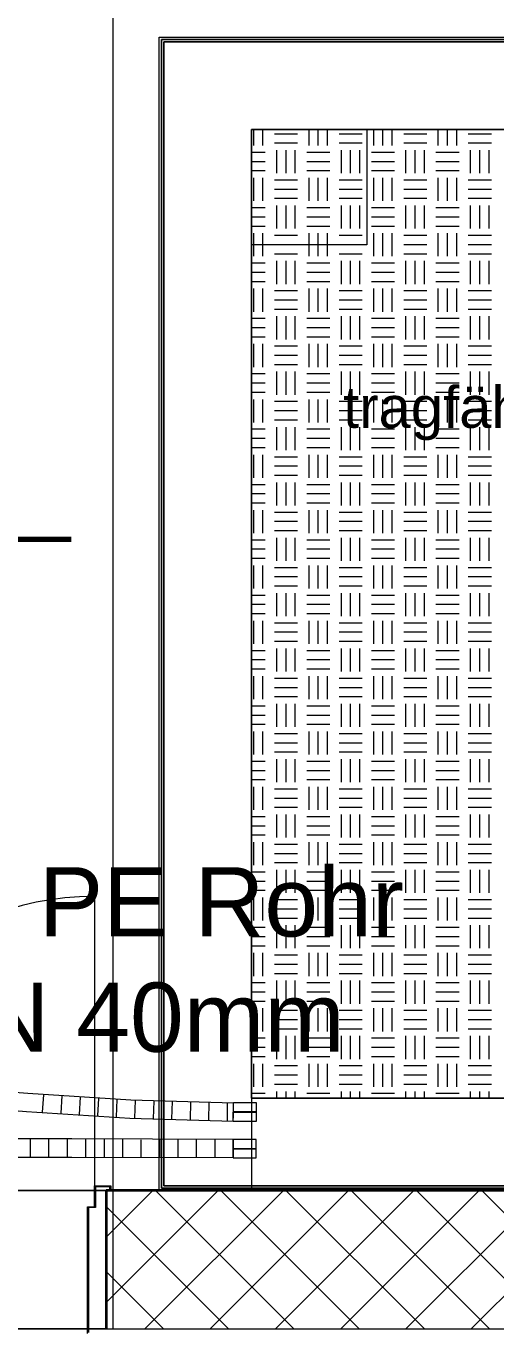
# Model space of a CAD drawing. Extents: x -932 to 937, y -179 to 471.
# Drawn here: x -470.9 to -450.5, y 258.9 to 315.4 of the extents above; entities that cross this region are included whole.
import ezdxf
from ezdxf.lldxf.tags import DXFTag

# ---------------------------------------------------------------- set-up
doc = ezdxf.new("R2010")
doc.units = 0
doc.layers.get('0').update_dxf_attribs({"lineweight": 13})
for name, color, linetype, lineweight in [('A-DETL-____-HDLN', 7, '_Verdeckte Linien_', 9), ('A-DOOR-____-OTLN', 7, 'Continuous', 9), ('A-DOOR-FRAM-MCUT', 7, 'Continuous', 9), ('A-FLOR-____-OTLN', 7, 'Continuous', 9), ('A-FLOR-____-OVHD', 7, 'Strichpunkt - Fein', 9), ('A-GENM-____-OTLN', 7, 'Continuous', 9), ('A-WALL-____-MCUT', 7, 'Continuous', 35), ('A-WALL-____-PATT', 7, 'Continuous', 35), ('C-PRKG-____-OTLN', 7, 'Continuous', 9), ('S-GRID-____-OTLN', 7, 'Continuous', 5), ('Text', 7, 'Continuous', 5)]:
    doc.layers.add(name, color=color, linetype=linetype, lineweight=lineweight)
for name, color, linetype, lineweight, true_color in [('EL01_WAN_Röhre Boden', 7, 'Continuous', 13, 0xff6666), ('EL01_WAN_Röhre Boden Typ', 1, 'Continuous', 13, 0xff0000), ('G-____-____-SYMB', 7, 'Strichpunkt - Weit', 5, 0x008080)]:
    doc.layers.add(name, color=color, linetype=linetype, lineweight=lineweight, true_color=true_color)
doc.styles.get("Standard").update_dxf_attribs({"font": 'arial.ttf'})
tags = doc.linetypes.add('_Rasterlinie_', pattern=[0.375, 0.2, -0.05, 0.075, -0.05]).pattern_tags.tags
tags[10:11] = [DXFTag(74, 4), DXFTag(75, 0), DXFTag(340, '0'), DXFTag(46, 1.0), DXFTag(50, 0.0), DXFTag(44, 0.0), DXFTag(45, 0.0)]
tags[8:9] = [DXFTag(74, 4), DXFTag(75, 0), DXFTag(340, '0'), DXFTag(46, 1.0), DXFTag(50, 0.0), DXFTag(44, 0.0), DXFTag(45, 0.0)]
tags[6:7] = [DXFTag(74, 4), DXFTag(75, 0), DXFTag(340, '0'), DXFTag(46, 1.0), DXFTag(50, 0.0), DXFTag(44, 0.0), DXFTag(45, 0.0)]
tags[4:5] = [DXFTag(74, 4), DXFTag(75, 0), DXFTag(340, '0'), DXFTag(46, 1.0), DXFTag(50, 0.0), DXFTag(44, 0.0), DXFTag(45, 0.0)]
tags = doc.linetypes.add('_Schnittlinie_', pattern=[0.3, 0.15, -0.05, 0.05, -0.05]).pattern_tags.tags
tags[10:11] = [DXFTag(74, 4), DXFTag(75, 0), DXFTag(340, '0'), DXFTag(46, 1.0), DXFTag(50, 0.0), DXFTag(44, 0.0), DXFTag(45, 0.0)]
tags[8:9] = [DXFTag(74, 4), DXFTag(75, 0), DXFTag(340, '0'), DXFTag(46, 1.0), DXFTag(50, 0.0), DXFTag(44, 0.0), DXFTag(45, 0.0)]
tags[6:7] = [DXFTag(74, 4), DXFTag(75, 0), DXFTag(340, '0'), DXFTag(46, 1.0), DXFTag(50, 0.0), DXFTag(44, 0.0), DXFTag(45, 0.0)]
tags[4:5] = [DXFTag(74, 4), DXFTag(75, 0), DXFTag(340, '0'), DXFTag(46, 1.0), DXFTag(50, 0.0), DXFTag(44, 0.0), DXFTag(45, 0.0)]
tags = doc.linetypes.add('_Verdeckte Linien_', pattern=[0.15, 0.1, -0.05]).pattern_tags.tags
tags[6:7] = [DXFTag(74, 4), DXFTag(75, 0), DXFTag(340, '0'), DXFTag(46, 1.0), DXFTag(50, 0.0), DXFTag(44, 0.0), DXFTag(45, 0.0)]
tags[4:5] = [DXFTag(74, 4), DXFTag(75, 0), DXFTag(340, '0'), DXFTag(46, 1.0), DXFTag(50, 0.0), DXFTag(44, 0.0), DXFTag(45, 0.0)]
tags = doc.linetypes.add('ACAD_ISO03W100', pattern=[30, 12, -18]).pattern_tags.tags
tags[6:7] = [DXFTag(74, 4), DXFTag(75, 0), DXFTag(340, '0'), DXFTag(46, 0.0), DXFTag(50, 0.0), DXFTag(44, 0.0), DXFTag(45, 0.0)]
tags[4:5] = [DXFTag(74, 4), DXFTag(75, 0), DXFTag(340, '0'), DXFTag(46, 0.0), DXFTag(50, 0.0), DXFTag(44, 0.0), DXFTag(45, 0.0)]
tags = doc.linetypes.add('Strichpunkt - Fein', pattern=[0.2, 0.1, -0.05, 0, -0.05]).pattern_tags.tags
tags[10:11] = [DXFTag(74, 4), DXFTag(75, 0), DXFTag(340, '0'), DXFTag(46, 1.0), DXFTag(50, 0.0), DXFTag(44, 0.0), DXFTag(45, 0.0)]
tags[8:9] = [DXFTag(74, 4), DXFTag(75, 0), DXFTag(340, '0'), DXFTag(46, 1.0), DXFTag(50, 0.0), DXFTag(44, 0.0), DXFTag(45, 0.0)]
tags[6:7] = [DXFTag(74, 4), DXFTag(75, 0), DXFTag(340, '0'), DXFTag(46, 1.0), DXFTag(50, 0.0), DXFTag(44, 0.0), DXFTag(45, 0.0)]
tags[4:5] = [DXFTag(74, 4), DXFTag(75, 0), DXFTag(340, '0'), DXFTag(46, 1.0), DXFTag(50, 0.0), DXFTag(44, 0.0), DXFTag(45, 0.0)]
tags = doc.linetypes.add('Strichpunkt - Weit', pattern=[0.5, 0.2, -0.15, 0, -0.15]).pattern_tags.tags
tags[10:11] = [DXFTag(74, 4), DXFTag(75, 0), DXFTag(340, '0'), DXFTag(46, 1.0), DXFTag(50, 0.0), DXFTag(44, 0.0), DXFTag(45, 0.0)]
tags[8:9] = [DXFTag(74, 4), DXFTag(75, 0), DXFTag(340, '0'), DXFTag(46, 1.0), DXFTag(50, 0.0), DXFTag(44, 0.0), DXFTag(45, 0.0)]
tags[6:7] = [DXFTag(74, 4), DXFTag(75, 0), DXFTag(340, '0'), DXFTag(46, 1.0), DXFTag(50, 0.0), DXFTag(44, 0.0), DXFTag(45, 0.0)]
tags[4:5] = [DXFTag(74, 4), DXFTag(75, 0), DXFTag(340, '0'), DXFTag(46, 1.0), DXFTag(50, 0.0), DXFTag(44, 0.0), DXFTag(45, 0.0)]
tags = doc.linetypes.add('STRICHPUNKT2', pattern=[12.7, 6.35, -3.175, 0, -3.175]).pattern_tags.tags
tags[10:11] = [DXFTag(74, 4), DXFTag(75, 0), DXFTag(340, '0'), DXFTag(46, 0.0), DXFTag(50, 0.0), DXFTag(44, 0.0), DXFTag(45, 0.0)]
tags[8:9] = [DXFTag(74, 4), DXFTag(75, 0), DXFTag(340, '0'), DXFTag(46, 0.0), DXFTag(50, 0.0), DXFTag(44, 0.0), DXFTag(45, 0.0)]
tags[6:7] = [DXFTag(74, 4), DXFTag(75, 0), DXFTag(340, '0'), DXFTag(46, 0.0), DXFTag(50, 0.0), DXFTag(44, 0.0), DXFTag(45, 0.0)]
tags[4:5] = [DXFTag(74, 4), DXFTag(75, 0), DXFTag(340, '0'), DXFTag(46, 0.0), DXFTag(50, 0.0), DXFTag(44, 0.0), DXFTag(45, 0.0)]
tags = doc.linetypes.add('Öffnung Element 2', pattern=[0.2, 0.1, -0.1]).pattern_tags.tags
tags[6:7] = [DXFTag(74, 4), DXFTag(75, 0), DXFTag(340, '0'), DXFTag(46, 1.0), DXFTag(50, 0.0), DXFTag(44, 0.0), DXFTag(45, 0.0)]
tags[4:5] = [DXFTag(74, 4), DXFTag(75, 0), DXFTag(340, '0'), DXFTag(46, 1.0), DXFTag(50, 0.0), DXFTag(44, 0.0), DXFTag(45, 0.0)]

# ---------------------------------------------------------------- blocks, each defined once
blk = doc.blocks.new('Referenz-A0UJ2H83XE', base_point=(-932.309, -115.757))
at = {"layer": 'A-DETL-____-HDLN', "color": 0, "linetype": '_Verdeckte Linien_', "ltscale": 0.13}
for p, q in [((-467.143, 258.938), (-467.143, 316.938)), ((-415.143, 310.938), (-461.143, 310.938)), ((-461.143, 310.938), (-461.143, 264.938))]:
    blk.add_line(p, q, dxfattribs=at)
at = {"layer": 'A-DOOR-____-OTLN', "color": 0, "linetype": 'Öffnung Element 2', "ltscale": 0.13}
blk.add_line((-467.943, 277.688), (-467.943, 265.138), dxfattribs=at)
blk.add_ellipse((-467.943, 265.138), major_axis=(0, 12.55), ratio=1, start_param=0, end_param=1.570796, dxfattribs=at)
at = {"layer": 'A-DOOR-FRAM-MCUT', "color": 0, "linetype": 'Continuous', "ltscale": 0.13}
for p, q in [((-467.943, 264.238), (-467.943, 265.138)), ((-467.943, 265.138), (-467.243, 265.138)), ((-467.903, 265.098), (-467.903, 264.198)), ((-467.283, 265.098), (-467.903, 265.098)), ((-467.283, 264.938), (-467.283, 265.098)), ((-467.243, 265.138), (-467.243, 264.938)), ((-468.243, 264.238), (-467.943, 264.238)), ((-468.243, 258.738), (-468.243, 264.238)), ((-468.203, 264.198), (-468.203, 258.778)), ((-467.903, 264.198), (-468.203, 264.198))]:
    blk.add_line(p, q, dxfattribs=at)
at = {"layer": 'A-FLOR-____-OTLN', "color": 0, "linetype": 'Continuous', "ltscale": 0.13}
for p, q in [((-465.143, 264.938), (-465.143, 314.938)), ((-465.143, 314.938), (-411.143, 314.938)), ((-415.143, 310.938), (-461.143, 310.938)), ((-461.143, 310.938), (-461.143, 268.938)), ((-456.143, 310.938), (-456.143, 305.938)), ((-456.143, 305.938), (-461.143, 305.938)), ((-461.143, 268.938), (-415.143, 268.938)), ((-498.943, 264.938), (-467.943, 264.938)), ((-467.903, 264.938), (-467.443, 264.938))]:
    blk.add_line(p, q, dxfattribs=at)
at = {"layer": 'A-FLOR-____-OVHD', "color": 0, "linetype": 'Strichpunkt - Fein', "ltscale": 0.13}
blk.add_line((-44.243, 264.938), (-808.143, 264.938), dxfattribs=at)
at = {"layer": 'A-GENM-____-OTLN', "color": 0, "linetype": 'Continuous', "ltscale": 0.13}
for p, q in [((-465.143, 264.938), (-465.143, 314.938)), ((-465.143, 314.938), (-411.143, 314.938)), ((-465.043, 265.038), (-465.043, 314.838)), ((-465.043, 314.838), (-411.243, 314.838)), ((-465.043, 314.838), (-465.043, 265.038)), ((-411.243, 314.838), (-465.043, 314.838)), ((-464.943, 265.138), (-464.943, 314.738)), ((-464.943, 314.738), (-411.343, 314.738)), ((-411.343, 314.738), (-464.943, 314.738)), ((-464.943, 314.738), (-464.943, 265.138)), ((-461.143, 268.938), (-461.143, 310.938)), ((-461.143, 310.938), (-415.143, 310.938)), ((-415.143, 310.938), (-461.143, 310.938)), ((-461.143, 310.938), (-461.143, 268.938)), ((-461.043, 310.238), (-461.043, 310.938)), ((-460.643, 310.238), (-460.643, 310.938)), ((-459.143, 310.738), (-460.143, 310.738)), ((-458.643, 310.238), (-458.643, 310.938)), ((-458.243, 310.238), (-458.243, 310.938)), ((-457.843, 310.238), (-457.843, 310.938)), ((-456.343, 310.738), (-457.343, 310.738)), ((-455.843, 310.238), (-455.843, 310.938)), ((-455.443, 310.238), (-455.443, 310.938)), ((-455.043, 310.238), (-455.043, 310.938)), ((-453.543, 310.738), (-454.543, 310.738)), ((-453.043, 310.238), (-453.043, 310.938)), ((-452.643, 310.238), (-452.643, 310.938)), ((-452.243, 310.238), (-452.243, 310.938)), ((-450.743, 310.738), (-451.743, 310.738)), ((-459.143, 310.338), (-460.143, 310.338)), ((-456.343, 310.338), (-457.343, 310.338)), ((-453.543, 310.338), (-454.543, 310.338)), ((-450.743, 310.338), (-451.743, 310.338)), ((-460.543, 309.938), (-461.143, 309.938)), ((-460.543, 309.538), (-461.143, 309.538)), ((-460.043, 309.038), (-460.043, 310.038)), ((-459.643, 309.038), (-459.643, 310.038)), ((-459.243, 309.038), (-459.243, 310.038)), ((-457.743, 309.938), (-458.743, 309.938)), ((-457.743, 309.538), (-458.743, 309.538)), ((-457.243, 309.038), (-457.243, 310.038)), ((-456.843, 309.038), (-456.843, 310.038)), ((-456.443, 309.038), (-456.443, 310.038)), ((-454.943, 309.938), (-455.943, 309.938)), ((-454.943, 309.538), (-455.943, 309.538)), ((-454.443, 309.038), (-454.443, 310.038)), ((-454.043, 309.038), (-454.043, 310.038)), ((-453.643, 309.038), (-453.643, 310.038)), ((-452.143, 309.938), (-453.143, 309.938)), ((-452.143, 309.538), (-453.143, 309.538)), ((-451.643, 309.038), (-451.643, 310.038)), ((-451.243, 309.038), (-451.243, 310.038)), ((-450.843, 309.038), (-450.843, 310.038)), ((-460.543, 309.138), (-461.143, 309.138)), ((-457.743, 309.138), (-458.743, 309.138)), ((-454.943, 309.138), (-455.943, 309.138)), ((-452.143, 309.138), (-453.143, 309.138)), ((-461.043, 307.838), (-461.043, 308.838)), ((-460.643, 307.838), (-460.643, 308.838)), ((-459.143, 308.738), (-460.143, 308.738)), ((-458.643, 307.838), (-458.643, 308.838)), ((-458.243, 307.838), (-458.243, 308.838)), ((-457.843, 307.838), (-457.843, 308.838)), ((-456.343, 308.738), (-457.343, 308.738)), ((-455.843, 307.838), (-455.843, 308.838)), ((-455.443, 307.838), (-455.443, 308.838)), ((-455.043, 307.838), (-455.043, 308.838)), ((-453.543, 308.738), (-454.543, 308.738)), ((-453.043, 307.838), (-453.043, 308.838)), ((-452.643, 307.838), (-452.643, 308.838)), ((-452.243, 307.838), (-452.243, 308.838)), ((-450.743, 308.738), (-451.743, 308.738)), ((-459.143, 308.338), (-460.143, 308.338)), ((-459.143, 307.938), (-460.143, 307.938)), ((-456.343, 308.338), (-457.343, 308.338)), ((-456.343, 307.938), (-457.343, 307.938)), ((-453.543, 308.338), (-454.543, 308.338)), ((-453.543, 307.938), (-454.543, 307.938)), ((-450.743, 308.338), (-451.743, 308.338)), ((-450.743, 307.938), (-451.743, 307.938)), ((-460.543, 307.538), (-461.143, 307.538)), ((-460.043, 306.638), (-460.043, 307.638)), ((-459.643, 306.638), (-459.643, 307.638)), ((-459.243, 306.638), (-459.243, 307.638)), ((-457.743, 307.538), (-458.743, 307.538)), ((-457.243, 306.638), (-457.243, 307.638)), ((-456.843, 306.638), (-456.843, 307.638)), ((-456.443, 306.638), (-456.443, 307.638)), ((-454.943, 307.538), (-455.943, 307.538)), ((-454.443, 306.638), (-454.443, 307.638)), ((-454.043, 306.638), (-454.043, 307.638)), ((-453.643, 306.638), (-453.643, 307.638)), ((-452.143, 307.538), (-453.143, 307.538)), ((-451.643, 306.638), (-451.643, 307.638)), ((-451.243, 306.638), (-451.243, 307.638)), ((-450.843, 306.638), (-450.843, 307.638)), ((-460.543, 307.138), (-461.143, 307.138)), ((-460.543, 306.738), (-461.143, 306.738)), ((-457.743, 307.138), (-458.743, 307.138)), ((-457.743, 306.738), (-458.743, 306.738)), ((-454.943, 307.138), (-455.943, 307.138)), ((-454.943, 306.738), (-455.943, 306.738)), ((-452.143, 307.138), (-453.143, 307.138)), ((-452.143, 306.738), (-453.143, 306.738)), ((-461.043, 305.438), (-461.043, 306.438)), ((-460.643, 305.438), (-460.643, 306.438)), ((-459.143, 306.338), (-460.143, 306.338)), ((-458.643, 305.438), (-458.643, 306.438)), ((-458.243, 305.438), (-458.243, 306.438)), ((-457.843, 305.438), (-457.843, 306.438)), ((-456.343, 306.338), (-457.343, 306.338)), ((-455.843, 305.438), (-455.843, 306.438)), ((-455.443, 305.438), (-455.443, 306.438)), ((-455.043, 305.438), (-455.043, 306.438)), ((-453.543, 306.338), (-454.543, 306.338)), ((-453.043, 305.438), (-453.043, 306.438)), ((-452.643, 305.438), (-452.643, 306.438)), ((-452.243, 305.438), (-452.243, 306.438)), ((-450.743, 306.338), (-451.743, 306.338)), ((-459.143, 305.938), (-460.143, 305.938)), ((-456.343, 305.938), (-457.343, 305.938)), ((-453.543, 305.938), (-454.543, 305.938)), ((-450.743, 305.938), (-451.743, 305.938)), ((-460.543, 305.138), (-461.143, 305.138)), ((-459.143, 305.538), (-460.143, 305.538)), ((-460.043, 304.238), (-460.043, 305.238)), ((-459.643, 304.238), (-459.643, 305.238)), ((-459.243, 304.238), (-459.243, 305.238)), ((-457.743, 305.138), (-458.743, 305.138)), ((-456.343, 305.538), (-457.343, 305.538)), ((-457.243, 304.238), (-457.243, 305.238)), ((-456.843, 304.238), (-456.843, 305.238)), ((-456.443, 304.238), (-456.443, 305.238)), ((-454.943, 305.138), (-455.943, 305.138)), ((-453.543, 305.538), (-454.543, 305.538)), ((-454.443, 304.238), (-454.443, 305.238)), ((-454.043, 304.238), (-454.043, 305.238)), ((-453.643, 304.238), (-453.643, 305.238)), ((-452.143, 305.138), (-453.143, 305.138)), ((-450.743, 305.538), (-451.743, 305.538)), ((-451.643, 304.238), (-451.643, 305.238)), ((-451.243, 304.238), (-451.243, 305.238)), ((-450.843, 304.238), (-450.843, 305.238)), ((-460.543, 304.738), (-461.143, 304.738)), ((-457.743, 304.738), (-458.743, 304.738)), ((-454.943, 304.738), (-455.943, 304.738)), ((-452.143, 304.738), (-453.143, 304.738)), ((-460.543, 304.338), (-461.143, 304.338)), ((-461.043, 303.038), (-461.043, 304.038)), ((-460.643, 303.038), (-460.643, 304.038)), ((-459.143, 303.938), (-460.143, 303.938)), ((-457.743, 304.338), (-458.743, 304.338)), ((-458.643, 303.038), (-458.643, 304.038)), ((-458.243, 303.038), (-458.243, 304.038)), ((-457.843, 303.038), (-457.843, 304.038)), ((-456.343, 303.938), (-457.343, 303.938)), ((-454.943, 304.338), (-455.943, 304.338)), ((-455.843, 303.038), (-455.843, 304.038)), ((-455.443, 303.038), (-455.443, 304.038)), ((-455.043, 303.038), (-455.043, 304.038)), ((-453.543, 303.938), (-454.543, 303.938)), ((-452.143, 304.338), (-453.143, 304.338)), ((-453.043, 303.038), (-453.043, 304.038)), ((-452.643, 303.038), (-452.643, 304.038)), ((-452.243, 303.038), (-452.243, 304.038)), ((-450.743, 303.938), (-451.743, 303.938)), ((-459.143, 303.538), (-460.143, 303.538)), ((-456.343, 303.538), (-457.343, 303.538)), ((-453.543, 303.538), (-454.543, 303.538)), ((-450.743, 303.538), (-451.743, 303.538)), ((-459.143, 303.138), (-460.143, 303.138)), ((-460.043, 301.838), (-460.043, 302.838)), ((-459.643, 301.838), (-459.643, 302.838)), ((-459.243, 301.838), (-459.243, 302.838)), ((-456.343, 303.138), (-457.343, 303.138)), ((-457.243, 301.838), (-457.243, 302.838)), ((-456.843, 301.838), (-456.843, 302.838)), ((-456.443, 301.838), (-456.443, 302.838)), ((-453.543, 303.138), (-454.543, 303.138)), ((-454.443, 301.838), (-454.443, 302.838)), ((-454.043, 301.838), (-454.043, 302.838)), ((-453.643, 301.838), (-453.643, 302.838)), ((-450.743, 303.138), (-451.743, 303.138)), ((-451.643, 301.838), (-451.643, 302.838)), ((-451.243, 301.838), (-451.243, 302.838)), ((-450.843, 301.838), (-450.843, 302.838)), ((-460.543, 302.738), (-461.143, 302.738)), ((-460.543, 302.338), (-461.143, 302.338)), ((-457.743, 302.738), (-458.743, 302.738)), ((-457.743, 302.338), (-458.743, 302.338)), ((-454.943, 302.738), (-455.943, 302.738)), ((-454.943, 302.338), (-455.943, 302.338)), ((-452.143, 302.738), (-453.143, 302.738)), ((-452.143, 302.338), (-453.143, 302.338)), ((-460.543, 301.938), (-461.143, 301.938)), ((-461.043, 300.638), (-461.043, 301.638)), ((-460.643, 300.638), (-460.643, 301.638)), ((-457.743, 301.938), (-458.743, 301.938)), ((-458.643, 300.638), (-458.643, 301.638)), ((-458.243, 300.638), (-458.243, 301.638)), ((-457.843, 300.638), (-457.843, 301.638)), ((-454.943, 301.938), (-455.943, 301.938)), ((-455.843, 300.638), (-455.843, 301.638)), ((-455.443, 300.638), (-455.443, 301.638)), ((-455.043, 300.638), (-455.043, 301.638)), ((-452.143, 301.938), (-453.143, 301.938)), ((-453.043, 300.638), (-453.043, 301.638)), ((-452.643, 300.638), (-452.643, 301.638)), ((-452.243, 300.638), (-452.243, 301.638)), ((-459.143, 301.538), (-460.143, 301.538)), ((-459.143, 301.138), (-460.143, 301.138)), ((-456.343, 301.538), (-457.343, 301.538)), ((-456.343, 301.138), (-457.343, 301.138)), ((-453.543, 301.538), (-454.543, 301.538)), ((-453.543, 301.138), (-454.543, 301.138)), ((-450.743, 301.538), (-451.743, 301.538)), ((-450.743, 301.138), (-451.743, 301.138)), ((-459.143, 300.738), (-460.143, 300.738)), ((-456.343, 300.738), (-457.343, 300.738)), ((-453.543, 300.738), (-454.543, 300.738)), ((-450.743, 300.738), (-451.743, 300.738)), ((-460.543, 300.338), (-461.143, 300.338)), ((-460.543, 299.938), (-461.143, 299.938)), ((-460.043, 299.438), (-460.043, 300.438)), ((-459.643, 299.438), (-459.643, 300.438)), ((-459.243, 299.438), (-459.243, 300.438)), ((-457.743, 300.338), (-458.743, 300.338)), ((-457.743, 299.938), (-458.743, 299.938)), ((-457.243, 299.438), (-457.243, 300.438)), ((-456.843, 299.438), (-456.843, 300.438)), ((-456.443, 299.438), (-456.443, 300.438)), ((-454.943, 300.338), (-455.943, 300.338)), ((-454.943, 299.938), (-455.943, 299.938)), ((-454.443, 299.438), (-454.443, 300.438)), ((-454.043, 299.438), (-454.043, 300.438)), ((-453.643, 299.438), (-453.643, 300.438)), ((-452.143, 300.338), (-453.143, 300.338)), ((-452.143, 299.938), (-453.143, 299.938)), ((-451.643, 299.438), (-451.643, 300.438)), ((-451.243, 299.438), (-451.243, 300.438)), ((-450.843, 299.438), (-450.843, 300.438)), ((-460.543, 299.538), (-461.143, 299.538)), ((-457.743, 299.538), (-458.743, 299.538)), ((-454.943, 299.538), (-455.943, 299.538)), ((-452.143, 299.538), (-453.143, 299.538)), ((-461.043, 298.238), (-461.043, 299.238)), ((-460.643, 298.238), (-460.643, 299.238)), ((-459.143, 299.138), (-460.143, 299.138)), ((-458.643, 298.238), (-458.643, 299.238)), ((-458.243, 298.238), (-458.243, 299.238)), ((-457.843, 298.238), (-457.843, 299.238)), ((-456.343, 299.138), (-457.343, 299.138)), ((-455.843, 298.238), (-455.843, 299.238)), ((-455.443, 298.238), (-455.443, 299.238)), ((-455.043, 298.238), (-455.043, 299.238)), ((-453.543, 299.138), (-454.543, 299.138)), ((-453.043, 298.238), (-453.043, 299.238)), ((-452.643, 298.238), (-452.643, 299.238)), ((-452.243, 298.238), (-452.243, 299.238)), ((-450.743, 299.138), (-451.743, 299.138)), ((-459.143, 298.738), (-460.143, 298.738)), ((-459.143, 298.338), (-460.143, 298.338)), ((-456.343, 298.738), (-457.343, 298.738)), ((-456.343, 298.338), (-457.343, 298.338)), ((-453.543, 298.738), (-454.543, 298.738)), ((-453.543, 298.338), (-454.543, 298.338)), ((-450.743, 298.738), (-451.743, 298.738)), ((-450.743, 298.338), (-451.743, 298.338)), ((-460.543, 297.938), (-461.143, 297.938)), ((-460.043, 297.038), (-460.043, 298.038)), ((-459.643, 297.038), (-459.643, 298.038)), ((-459.243, 297.038), (-459.243, 298.038)), ((-457.743, 297.938), (-458.743, 297.938)), ((-457.243, 297.038), (-457.243, 298.038)), ((-456.843, 297.038), (-456.843, 298.038)), ((-456.443, 297.038), (-456.443, 298.038)), ((-454.943, 297.938), (-455.943, 297.938)), ((-454.443, 297.038), (-454.443, 298.038)), ((-454.043, 297.038), (-454.043, 298.038)), ((-453.643, 297.038), (-453.643, 298.038)), ((-452.143, 297.938), (-453.143, 297.938)), ((-451.643, 297.038), (-451.643, 298.038)), ((-451.243, 297.038), (-451.243, 298.038)), ((-450.843, 297.038), (-450.843, 298.038)), ((-460.543, 297.538), (-461.143, 297.538)), ((-460.543, 297.138), (-461.143, 297.138)), ((-457.743, 297.538), (-458.743, 297.538)), ((-457.743, 297.138), (-458.743, 297.138)), ((-454.943, 297.538), (-455.943, 297.538)), ((-454.943, 297.138), (-455.943, 297.138)), ((-452.143, 297.538), (-453.143, 297.538)), ((-452.143, 297.138), (-453.143, 297.138)), ((-461.043, 295.838), (-461.043, 296.838)), ((-460.643, 295.838), (-460.643, 296.838)), ((-459.143, 296.738), (-460.143, 296.738)), ((-458.643, 295.838), (-458.643, 296.838)), ((-458.243, 295.838), (-458.243, 296.838)), ((-457.843, 295.838), (-457.843, 296.838)), ((-456.343, 296.738), (-457.343, 296.738)), ((-455.843, 295.838), (-455.843, 296.838)), ((-455.443, 295.838), (-455.443, 296.838)), ((-455.043, 295.838), (-455.043, 296.838)), ((-453.543, 296.738), (-454.543, 296.738)), ((-453.043, 295.838), (-453.043, 296.838)), ((-452.643, 295.838), (-452.643, 296.838)), ((-452.243, 295.838), (-452.243, 296.838)), ((-450.743, 296.738), (-451.743, 296.738)), ((-459.143, 296.338), (-460.143, 296.338)), ((-456.343, 296.338), (-457.343, 296.338)), ((-453.543, 296.338), (-454.543, 296.338)), ((-450.743, 296.338), (-451.743, 296.338)), ((-460.543, 295.538), (-461.143, 295.538)), ((-459.143, 295.938), (-460.143, 295.938)), ((-460.043, 294.638), (-460.043, 295.638)), ((-459.643, 294.638), (-459.643, 295.638)), ((-459.243, 294.638), (-459.243, 295.638)), ((-457.743, 295.538), (-458.743, 295.538)), ((-456.343, 295.938), (-457.343, 295.938)), ((-457.243, 294.638), (-457.243, 295.638)), ((-456.843, 294.638), (-456.843, 295.638)), ((-456.443, 294.638), (-456.443, 295.638)), ((-454.943, 295.538), (-455.943, 295.538)), ((-453.543, 295.938), (-454.543, 295.938)), ((-454.443, 294.638), (-454.443, 295.638)), ((-454.043, 294.638), (-454.043, 295.638)), ((-453.643, 294.638), (-453.643, 295.638)), ((-452.143, 295.538), (-453.143, 295.538)), ((-450.743, 295.938), (-451.743, 295.938)), ((-451.643, 294.638), (-451.643, 295.638)), ((-451.243, 294.638), (-451.243, 295.638)), ((-450.843, 294.638), (-450.843, 295.638)), ((-460.543, 295.138), (-461.143, 295.138)), ((-457.743, 295.138), (-458.743, 295.138)), ((-454.943, 295.138), (-455.943, 295.138)), ((-452.143, 295.138), (-453.143, 295.138)), ((-460.543, 294.738), (-461.143, 294.738)), ((-461.043, 293.438), (-461.043, 294.438)), ((-460.643, 293.438), (-460.643, 294.438)), ((-459.143, 294.338), (-460.143, 294.338)), ((-457.743, 294.738), (-458.743, 294.738)), ((-458.643, 293.438), (-458.643, 294.438)), ((-458.243, 293.438), (-458.243, 294.438)), ((-457.843, 293.438), (-457.843, 294.438)), ((-456.343, 294.338), (-457.343, 294.338)), ((-454.943, 294.738), (-455.943, 294.738)), ((-455.843, 293.438), (-455.843, 294.438)), ((-455.443, 293.438), (-455.443, 294.438)), ((-455.043, 293.438), (-455.043, 294.438)), ((-453.543, 294.338), (-454.543, 294.338)), ((-452.143, 294.738), (-453.143, 294.738)), ((-453.043, 293.438), (-453.043, 294.438)), ((-452.643, 293.438), (-452.643, 294.438)), ((-452.243, 293.438), (-452.243, 294.438)), ((-450.743, 294.338), (-451.743, 294.338)), ((-459.143, 293.938), (-460.143, 293.938)), ((-456.343, 293.938), (-457.343, 293.938)), ((-453.543, 293.938), (-454.543, 293.938)), ((-450.743, 293.938), (-451.743, 293.938)), ((-459.143, 293.538), (-460.143, 293.538)), ((-460.043, 292.238), (-460.043, 293.238)), ((-459.643, 292.238), (-459.643, 293.238)), ((-459.243, 292.238), (-459.243, 293.238)), ((-456.343, 293.538), (-457.343, 293.538)), ((-457.243, 292.238), (-457.243, 293.238)), ((-456.843, 292.238), (-456.843, 293.238)), ((-456.443, 292.238), (-456.443, 293.238)), ((-453.543, 293.538), (-454.543, 293.538)), ((-454.443, 292.238), (-454.443, 293.238)), ((-454.043, 292.238), (-454.043, 293.238)), ((-453.643, 292.238), (-453.643, 293.238)), ((-450.743, 293.538), (-451.743, 293.538)), ((-451.643, 292.238), (-451.643, 293.238)), ((-451.243, 292.238), (-451.243, 293.238)), ((-450.843, 292.238), (-450.843, 293.238)), ((-460.543, 293.138), (-461.143, 293.138)), ((-460.543, 292.738), (-461.143, 292.738)), ((-457.743, 293.138), (-458.743, 293.138)), ((-457.743, 292.738), (-458.743, 292.738)), ((-454.943, 293.138), (-455.943, 293.138)), ((-454.943, 292.738), (-455.943, 292.738)), ((-452.143, 293.138), (-453.143, 293.138)), ((-452.143, 292.738), (-453.143, 292.738)), ((-460.543, 292.338), (-461.143, 292.338)), ((-461.043, 291.038), (-461.043, 292.038)), ((-460.643, 291.038), (-460.643, 292.038)), ((-457.743, 292.338), (-458.743, 292.338)), ((-458.643, 291.038), (-458.643, 292.038)), ((-458.243, 291.038), (-458.243, 292.038)), ((-457.843, 291.038), (-457.843, 292.038)), ((-454.943, 292.338), (-455.943, 292.338)), ((-455.843, 291.038), (-455.843, 292.038)), ((-455.443, 291.038), (-455.443, 292.038)), ((-455.043, 291.038), (-455.043, 292.038)), ((-452.143, 292.338), (-453.143, 292.338)), ((-453.043, 291.038), (-453.043, 292.038)), ((-452.643, 291.038), (-452.643, 292.038)), ((-452.243, 291.038), (-452.243, 292.038)), ((-459.143, 291.938), (-460.143, 291.938)), ((-459.143, 291.538), (-460.143, 291.538)), ((-456.343, 291.938), (-457.343, 291.938)), ((-456.343, 291.538), (-457.343, 291.538)), ((-453.543, 291.938), (-454.543, 291.938)), ((-453.543, 291.538), (-454.543, 291.538)), ((-450.743, 291.938), (-451.743, 291.938)), ((-450.743, 291.538), (-451.743, 291.538)), ((-459.143, 291.138), (-460.143, 291.138)), ((-456.343, 291.138), (-457.343, 291.138)), ((-453.543, 291.138), (-454.543, 291.138)), ((-450.743, 291.138), (-451.743, 291.138)), ((-460.543, 290.738), (-461.143, 290.738)), ((-460.543, 290.338), (-461.143, 290.338)), ((-460.043, 289.838), (-460.043, 290.838)), ((-459.643, 289.838), (-459.643, 290.838)), ((-459.243, 289.838), (-459.243, 290.838)), ((-457.743, 290.738), (-458.743, 290.738)), ((-457.743, 290.338), (-458.743, 290.338)), ((-457.243, 289.838), (-457.243, 290.838)), ((-456.843, 289.838), (-456.843, 290.838)), ((-456.443, 289.838), (-456.443, 290.838)), ((-454.943, 290.738), (-455.943, 290.738)), ((-454.943, 290.338), (-455.943, 290.338)), ((-454.443, 289.838), (-454.443, 290.838)), ((-454.043, 289.838), (-454.043, 290.838)), ((-453.643, 289.838), (-453.643, 290.838)), ((-452.143, 290.738), (-453.143, 290.738)), ((-452.143, 290.338), (-453.143, 290.338)), ((-451.643, 289.838), (-451.643, 290.838)), ((-451.243, 289.838), (-451.243, 290.838)), ((-450.843, 289.838), (-450.843, 290.838)), ((-460.543, 289.938), (-461.143, 289.938)), ((-457.743, 289.938), (-458.743, 289.938)), ((-454.943, 289.938), (-455.943, 289.938)), ((-452.143, 289.938), (-453.143, 289.938)), ((-461.043, 288.638), (-461.043, 289.638)), ((-460.643, 288.638), (-460.643, 289.638)), ((-459.143, 289.538), (-460.143, 289.538)), ((-458.643, 288.638), (-458.643, 289.638)), ((-458.243, 288.638), (-458.243, 289.638)), ((-457.843, 288.638), (-457.843, 289.638)), ((-456.343, 289.538), (-457.343, 289.538)), ((-455.843, 288.638), (-455.843, 289.638)), ((-455.443, 288.638), (-455.443, 289.638)), ((-455.043, 288.638), (-455.043, 289.638)), ((-453.543, 289.538), (-454.543, 289.538)), ((-453.043, 288.638), (-453.043, 289.638)), ((-452.643, 288.638), (-452.643, 289.638)), ((-452.243, 288.638), (-452.243, 289.638)), ((-450.743, 289.538), (-451.743, 289.538)), ((-459.143, 289.138), (-460.143, 289.138)), ((-459.143, 288.738), (-460.143, 288.738)), ((-456.343, 289.138), (-457.343, 289.138)), ((-456.343, 288.738), (-457.343, 288.738)), ((-453.543, 289.138), (-454.543, 289.138)), ((-453.543, 288.738), (-454.543, 288.738)), ((-450.743, 289.138), (-451.743, 289.138)), ((-450.743, 288.738), (-451.743, 288.738)), ((-460.543, 288.338), (-461.143, 288.338)), ((-460.043, 287.438), (-460.043, 288.438)), ((-459.643, 287.438), (-459.643, 288.438)), ((-459.243, 287.438), (-459.243, 288.438)), ((-457.743, 288.338), (-458.743, 288.338)), ((-457.243, 287.438), (-457.243, 288.438)), ((-456.843, 287.438), (-456.843, 288.438)), ((-456.443, 287.438), (-456.443, 288.438)), ((-454.943, 288.338), (-455.943, 288.338)), ((-454.443, 287.438), (-454.443, 288.438)), ((-454.043, 287.438), (-454.043, 288.438)), ((-453.643, 287.438), (-453.643, 288.438)), ((-452.143, 288.338), (-453.143, 288.338)), ((-451.643, 287.438), (-451.643, 288.438)), ((-451.243, 287.438), (-451.243, 288.438)), ((-450.843, 287.438), (-450.843, 288.438)), ((-460.543, 287.938), (-461.143, 287.938)), ((-460.543, 287.538), (-461.143, 287.538)), ((-457.743, 287.938), (-458.743, 287.938)), ((-457.743, 287.538), (-458.743, 287.538)), ((-454.943, 287.938), (-455.943, 287.938)), ((-454.943, 287.538), (-455.943, 287.538)), ((-452.143, 287.938), (-453.143, 287.938)), ((-452.143, 287.538), (-453.143, 287.538)), ((-461.043, 286.238), (-461.043, 287.238)), ((-460.643, 286.238), (-460.643, 287.238)), ((-459.143, 287.138), (-460.143, 287.138)), ((-458.643, 286.238), (-458.643, 287.238)), ((-458.243, 286.238), (-458.243, 287.238)), ((-457.843, 286.238), (-457.843, 287.238)), ((-456.343, 287.138), (-457.343, 287.138)), ((-455.843, 286.238), (-455.843, 287.238)), ((-455.443, 286.238), (-455.443, 287.238)), ((-455.043, 286.238), (-455.043, 287.238)), ((-453.543, 287.138), (-454.543, 287.138)), ((-453.043, 286.238), (-453.043, 287.238)), ((-452.643, 286.238), (-452.643, 287.238)), ((-452.243, 286.238), (-452.243, 287.238)), ((-450.743, 287.138), (-451.743, 287.138)), ((-459.143, 286.738), (-460.143, 286.738)), ((-456.343, 286.738), (-457.343, 286.738)), ((-453.543, 286.738), (-454.543, 286.738)), ((-450.743, 286.738), (-451.743, 286.738)), ((-460.543, 285.938), (-461.143, 285.938)), ((-459.143, 286.338), (-460.143, 286.338)), ((-460.043, 285.038), (-460.043, 286.038)), ((-459.643, 285.038), (-459.643, 286.038)), ((-459.243, 285.038), (-459.243, 286.038)), ((-457.743, 285.938), (-458.743, 285.938)), ((-456.343, 286.338), (-457.343, 286.338)), ((-457.243, 285.038), (-457.243, 286.038)), ((-456.843, 285.038), (-456.843, 286.038)), ((-456.443, 285.038), (-456.443, 286.038)), ((-454.943, 285.938), (-455.943, 285.938)), ((-453.543, 286.338), (-454.543, 286.338)), ((-454.443, 285.038), (-454.443, 286.038)), ((-454.043, 285.038), (-454.043, 286.038)), ((-453.643, 285.038), (-453.643, 286.038)), ((-452.143, 285.938), (-453.143, 285.938)), ((-450.743, 286.338), (-451.743, 286.338)), ((-451.643, 285.038), (-451.643, 286.038)), ((-451.243, 285.038), (-451.243, 286.038)), ((-450.843, 285.038), (-450.843, 286.038)), ((-460.543, 285.538), (-461.143, 285.538)), ((-457.743, 285.538), (-458.743, 285.538)), ((-454.943, 285.538), (-455.943, 285.538)), ((-452.143, 285.538), (-453.143, 285.538)), ((-460.543, 285.138), (-461.143, 285.138)), ((-461.043, 283.838), (-461.043, 284.838)), ((-460.643, 283.838), (-460.643, 284.838)), ((-459.143, 284.738), (-460.143, 284.738)), ((-457.743, 285.138), (-458.743, 285.138)), ((-458.643, 283.838), (-458.643, 284.838)), ((-458.243, 283.838), (-458.243, 284.838)), ((-457.843, 283.838), (-457.843, 284.838)), ((-456.343, 284.738), (-457.343, 284.738)), ((-454.943, 285.138), (-455.943, 285.138)), ((-455.843, 283.838), (-455.843, 284.838)), ((-455.443, 283.838), (-455.443, 284.838)), ((-455.043, 283.838), (-455.043, 284.838)), ((-453.543, 284.738), (-454.543, 284.738)), ((-452.143, 285.138), (-453.143, 285.138)), ((-453.043, 283.838), (-453.043, 284.838)), ((-452.643, 283.838), (-452.643, 284.838)), ((-452.243, 283.838), (-452.243, 284.838)), ((-450.743, 284.738), (-451.743, 284.738)), ((-459.143, 284.338), (-460.143, 284.338)), ((-456.343, 284.338), (-457.343, 284.338)), ((-453.543, 284.338), (-454.543, 284.338)), ((-450.743, 284.338), (-451.743, 284.338)), ((-459.143, 283.938), (-460.143, 283.938)), ((-460.043, 282.638), (-460.043, 283.638)), ((-459.643, 282.638), (-459.643, 283.638)), ((-459.243, 282.638), (-459.243, 283.638)), ((-456.343, 283.938), (-457.343, 283.938)), ((-457.243, 282.638), (-457.243, 283.638)), ((-456.843, 282.638), (-456.843, 283.638)), ((-456.443, 282.638), (-456.443, 283.638)), ((-453.543, 283.938), (-454.543, 283.938)), ((-454.443, 282.638), (-454.443, 283.638)), ((-454.043, 282.638), (-454.043, 283.638)), ((-453.643, 282.638), (-453.643, 283.638)), ((-450.743, 283.938), (-451.743, 283.938)), ((-451.643, 282.638), (-451.643, 283.638)), ((-451.243, 282.638), (-451.243, 283.638)), ((-450.843, 282.638), (-450.843, 283.638)), ((-460.543, 283.538), (-461.143, 283.538)), ((-460.543, 283.138), (-461.143, 283.138)), ((-457.743, 283.538), (-458.743, 283.538)), ((-457.743, 283.138), (-458.743, 283.138)), ((-454.943, 283.538), (-455.943, 283.538)), ((-454.943, 283.138), (-455.943, 283.138)), ((-452.143, 283.538), (-453.143, 283.538)), ((-452.143, 283.138), (-453.143, 283.138)), ((-460.543, 282.738), (-461.143, 282.738)), ((-461.043, 281.438), (-461.043, 282.438)), ((-460.643, 281.438), (-460.643, 282.438)), ((-457.743, 282.738), (-458.743, 282.738)), ((-458.643, 281.438), (-458.643, 282.438)), ((-458.243, 281.438), (-458.243, 282.438)), ((-457.843, 281.438), (-457.843, 282.438)), ((-454.943, 282.738), (-455.943, 282.738)), ((-455.843, 281.438), (-455.843, 282.438)), ((-455.443, 281.438), (-455.443, 282.438)), ((-455.043, 281.438), (-455.043, 282.438)), ((-452.143, 282.738), (-453.143, 282.738)), ((-453.043, 281.438), (-453.043, 282.438)), ((-452.643, 281.438), (-452.643, 282.438)), ((-452.243, 281.438), (-452.243, 282.438)), ((-459.143, 282.338), (-460.143, 282.338)), ((-459.143, 281.938), (-460.143, 281.938)), ((-456.343, 282.338), (-457.343, 282.338)), ((-456.343, 281.938), (-457.343, 281.938)), ((-453.543, 282.338), (-454.543, 282.338)), ((-453.543, 281.938), (-454.543, 281.938)), ((-450.743, 282.338), (-451.743, 282.338)), ((-450.743, 281.938), (-451.743, 281.938)), ((-459.143, 281.538), (-460.143, 281.538)), ((-456.343, 281.538), (-457.343, 281.538)), ((-453.543, 281.538), (-454.543, 281.538)), ((-450.743, 281.538), (-451.743, 281.538)), ((-460.543, 281.138), (-461.143, 281.138)), ((-460.543, 280.738), (-461.143, 280.738)), ((-460.043, 280.238), (-460.043, 281.238)), ((-459.643, 280.238), (-459.643, 281.238)), ((-459.243, 280.238), (-459.243, 281.238)), ((-457.743, 281.138), (-458.743, 281.138)), ((-457.743, 280.738), (-458.743, 280.738)), ((-457.243, 280.238), (-457.243, 281.238)), ((-456.843, 280.238), (-456.843, 281.238)), ((-456.443, 280.238), (-456.443, 281.238)), ((-454.943, 281.138), (-455.943, 281.138)), ((-454.943, 280.738), (-455.943, 280.738)), ((-454.443, 280.238), (-454.443, 281.238)), ((-454.043, 280.238), (-454.043, 281.238)), ((-453.643, 280.238), (-453.643, 281.238)), ((-452.143, 281.138), (-453.143, 281.138)), ((-452.143, 280.738), (-453.143, 280.738)), ((-451.643, 280.238), (-451.643, 281.238)), ((-451.243, 280.238), (-451.243, 281.238)), ((-450.843, 280.238), (-450.843, 281.238)), ((-460.543, 280.338), (-461.143, 280.338)), ((-457.743, 280.338), (-458.743, 280.338)), ((-454.943, 280.338), (-455.943, 280.338)), ((-452.143, 280.338), (-453.143, 280.338)), ((-461.043, 279.038), (-461.043, 280.038)), ((-460.643, 279.038), (-460.643, 280.038)), ((-459.143, 279.938), (-460.143, 279.938)), ((-458.643, 279.038), (-458.643, 280.038)), ((-458.243, 279.038), (-458.243, 280.038)), ((-457.843, 279.038), (-457.843, 280.038)), ((-456.343, 279.938), (-457.343, 279.938)), ((-455.843, 279.038), (-455.843, 280.038)), ((-455.443, 279.038), (-455.443, 280.038)), ((-455.043, 279.038), (-455.043, 280.038)), ((-453.543, 279.938), (-454.543, 279.938)), ((-453.043, 279.038), (-453.043, 280.038)), ((-452.643, 279.038), (-452.643, 280.038)), ((-452.243, 279.038), (-452.243, 280.038)), ((-450.743, 279.938), (-451.743, 279.938)), ((-459.143, 279.538), (-460.143, 279.538)), ((-459.143, 279.138), (-460.143, 279.138)), ((-456.343, 279.538), (-457.343, 279.538)), ((-456.343, 279.138), (-457.343, 279.138)), ((-453.543, 279.538), (-454.543, 279.538)), ((-453.543, 279.138), (-454.543, 279.138)), ((-450.743, 279.538), (-451.743, 279.538)), ((-450.743, 279.138), (-451.743, 279.138)), ((-460.543, 278.738), (-461.143, 278.738)), ((-460.043, 277.838), (-460.043, 278.838)), ((-459.643, 277.838), (-459.643, 278.838)), ((-459.243, 277.838), (-459.243, 278.838)), ((-457.743, 278.738), (-458.743, 278.738)), ((-457.243, 277.838), (-457.243, 278.838)), ((-456.843, 277.838), (-456.843, 278.838)), ((-456.443, 277.838), (-456.443, 278.838)), ((-454.943, 278.738), (-455.943, 278.738)), ((-454.443, 277.838), (-454.443, 278.838)), ((-454.043, 277.838), (-454.043, 278.838)), ((-453.643, 277.838), (-453.643, 278.838)), ((-452.143, 278.738), (-453.143, 278.738)), ((-451.643, 277.838), (-451.643, 278.838)), ((-451.243, 277.838), (-451.243, 278.838)), ((-450.843, 277.838), (-450.843, 278.838)), ((-460.543, 278.338), (-461.143, 278.338)), ((-460.543, 277.938), (-461.143, 277.938)), ((-457.743, 278.338), (-458.743, 278.338)), ((-457.743, 277.938), (-458.743, 277.938)), ((-454.943, 278.338), (-455.943, 278.338)), ((-454.943, 277.938), (-455.943, 277.938)), ((-452.143, 278.338), (-453.143, 278.338)), ((-452.143, 277.938), (-453.143, 277.938)), ((-461.043, 276.638), (-461.043, 277.638)), ((-460.643, 276.638), (-460.643, 277.638)), ((-459.143, 277.538), (-460.143, 277.538)), ((-458.643, 276.638), (-458.643, 277.638)), ((-458.243, 276.638), (-458.243, 277.638)), ((-457.843, 276.638), (-457.843, 277.638)), ((-456.343, 277.538), (-457.343, 277.538)), ((-455.843, 276.638), (-455.843, 277.638)), ((-455.443, 276.638), (-455.443, 277.638)), ((-455.043, 276.638), (-455.043, 277.638)), ((-453.543, 277.538), (-454.543, 277.538)), ((-453.043, 276.638), (-453.043, 277.638)), ((-452.643, 276.638), (-452.643, 277.638)), ((-452.243, 276.638), (-452.243, 277.638)), ((-450.743, 277.538), (-451.743, 277.538)), ((-459.143, 277.138), (-460.143, 277.138)), ((-456.343, 277.138), (-457.343, 277.138)), ((-453.543, 277.138), (-454.543, 277.138)), ((-450.743, 277.138), (-451.743, 277.138)), ((-460.543, 276.338), (-461.143, 276.338)), ((-459.143, 276.738), (-460.143, 276.738)), ((-460.043, 275.438), (-460.043, 276.438)), ((-459.643, 275.438), (-459.643, 276.438)), ((-459.243, 275.438), (-459.243, 276.438)), ((-457.743, 276.338), (-458.743, 276.338)), ((-456.343, 276.738), (-457.343, 276.738)), ((-457.243, 275.438), (-457.243, 276.438)), ((-456.843, 275.438), (-456.843, 276.438)), ((-456.443, 275.438), (-456.443, 276.438)), ((-454.943, 276.338), (-455.943, 276.338)), ((-453.543, 276.738), (-454.543, 276.738)), ((-454.443, 275.438), (-454.443, 276.438)), ((-454.043, 275.438), (-454.043, 276.438)), ((-453.643, 275.438), (-453.643, 276.438)), ((-452.143, 276.338), (-453.143, 276.338)), ((-450.743, 276.738), (-451.743, 276.738)), ((-451.643, 275.438), (-451.643, 276.438)), ((-451.243, 275.438), (-451.243, 276.438)), ((-450.843, 275.438), (-450.843, 276.438)), ((-460.543, 275.938), (-461.143, 275.938)), ((-457.743, 275.938), (-458.743, 275.938)), ((-454.943, 275.938), (-455.943, 275.938)), ((-452.143, 275.938), (-453.143, 275.938)), ((-460.543, 275.538), (-461.143, 275.538)), ((-461.043, 274.238), (-461.043, 275.238)), ((-460.643, 274.238), (-460.643, 275.238)), ((-459.143, 275.138), (-460.143, 275.138)), ((-457.743, 275.538), (-458.743, 275.538)), ((-458.643, 274.238), (-458.643, 275.238)), ((-458.243, 274.238), (-458.243, 275.238)), ((-457.843, 274.238), (-457.843, 275.238)), ((-456.343, 275.138), (-457.343, 275.138)), ((-454.943, 275.538), (-455.943, 275.538)), ((-455.843, 274.238), (-455.843, 275.238)), ((-455.443, 274.238), (-455.443, 275.238)), ((-455.043, 274.238), (-455.043, 275.238)), ((-453.543, 275.138), (-454.543, 275.138)), ((-452.143, 275.538), (-453.143, 275.538)), ((-453.043, 274.238), (-453.043, 275.238)), ((-452.643, 274.238), (-452.643, 275.238)), ((-452.243, 274.238), (-452.243, 275.238)), ((-450.743, 275.138), (-451.743, 275.138)), ((-459.143, 274.738), (-460.143, 274.738)), ((-456.343, 274.738), (-457.343, 274.738)), ((-453.543, 274.738), (-454.543, 274.738)), ((-450.743, 274.738), (-451.743, 274.738)), ((-459.143, 274.338), (-460.143, 274.338)), ((-460.043, 273.038), (-460.043, 274.038)), ((-459.643, 273.038), (-459.643, 274.038)), ((-459.243, 273.038), (-459.243, 274.038)), ((-456.343, 274.338), (-457.343, 274.338)), ((-457.243, 273.038), (-457.243, 274.038)), ((-456.843, 273.038), (-456.843, 274.038)), ((-456.443, 273.038), (-456.443, 274.038)), ((-453.543, 274.338), (-454.543, 274.338)), ((-454.443, 273.038), (-454.443, 274.038)), ((-454.043, 273.038), (-454.043, 274.038)), ((-453.643, 273.038), (-453.643, 274.038)), ((-450.743, 274.338), (-451.743, 274.338)), ((-451.643, 273.038), (-451.643, 274.038)), ((-451.243, 273.038), (-451.243, 274.038)), ((-450.843, 273.038), (-450.843, 274.038)), ((-460.543, 273.938), (-461.143, 273.938)), ((-460.543, 273.538), (-461.143, 273.538)), ((-457.743, 273.938), (-458.743, 273.938)), ((-457.743, 273.538), (-458.743, 273.538)), ((-454.943, 273.938), (-455.943, 273.938)), ((-454.943, 273.538), (-455.943, 273.538)), ((-452.143, 273.938), (-453.143, 273.938)), ((-452.143, 273.538), (-453.143, 273.538)), ((-460.543, 273.138), (-461.143, 273.138)), ((-461.043, 271.838), (-461.043, 272.838)), ((-460.643, 271.838), (-460.643, 272.838)), ((-457.743, 273.138), (-458.743, 273.138)), ((-458.643, 271.838), (-458.643, 272.838)), ((-458.243, 271.838), (-458.243, 272.838)), ((-457.843, 271.838), (-457.843, 272.838)), ((-454.943, 273.138), (-455.943, 273.138)), ((-455.843, 271.838), (-455.843, 272.838)), ((-455.443, 271.838), (-455.443, 272.838)), ((-455.043, 271.838), (-455.043, 272.838)), ((-452.143, 273.138), (-453.143, 273.138)), ((-453.043, 271.838), (-453.043, 272.838)), ((-452.643, 271.838), (-452.643, 272.838)), ((-452.243, 271.838), (-452.243, 272.838)), ((-459.143, 272.738), (-460.143, 272.738)), ((-459.143, 272.338), (-460.143, 272.338)), ((-456.343, 272.738), (-457.343, 272.738)), ((-456.343, 272.338), (-457.343, 272.338)), ((-453.543, 272.738), (-454.543, 272.738)), ((-453.543, 272.338), (-454.543, 272.338)), ((-450.743, 272.738), (-451.743, 272.738)), ((-450.743, 272.338), (-451.743, 272.338)), ((-459.143, 271.938), (-460.143, 271.938)), ((-456.343, 271.938), (-457.343, 271.938)), ((-453.543, 271.938), (-454.543, 271.938)), ((-450.743, 271.938), (-451.743, 271.938)), ((-460.543, 271.538), (-461.143, 271.538)), ((-460.543, 271.138), (-461.143, 271.138)), ((-460.043, 270.638), (-460.043, 271.638)), ((-459.643, 270.638), (-459.643, 271.638)), ((-459.243, 270.638), (-459.243, 271.638)), ((-457.743, 271.538), (-458.743, 271.538)), ((-457.743, 271.138), (-458.743, 271.138)), ((-457.243, 270.638), (-457.243, 271.638)), ((-456.843, 270.638), (-456.843, 271.638)), ((-456.443, 270.638), (-456.443, 271.638)), ((-454.943, 271.538), (-455.943, 271.538)), ((-454.943, 271.138), (-455.943, 271.138)), ((-454.443, 270.638), (-454.443, 271.638)), ((-454.043, 270.638), (-454.043, 271.638)), ((-453.643, 270.638), (-453.643, 271.638)), ((-452.143, 271.538), (-453.143, 271.538)), ((-452.143, 271.138), (-453.143, 271.138)), ((-451.643, 270.638), (-451.643, 271.638)), ((-451.243, 270.638), (-451.243, 271.638)), ((-450.843, 270.638), (-450.843, 271.638)), ((-460.543, 270.738), (-461.143, 270.738)), ((-457.743, 270.738), (-458.743, 270.738)), ((-454.943, 270.738), (-455.943, 270.738)), ((-452.143, 270.738), (-453.143, 270.738)), ((-461.043, 269.438), (-461.043, 270.438)), ((-460.643, 269.438), (-460.643, 270.438)), ((-459.143, 270.338), (-460.143, 270.338)), ((-458.643, 269.438), (-458.643, 270.438)), ((-458.243, 269.438), (-458.243, 270.438)), ((-457.843, 269.438), (-457.843, 270.438)), ((-456.343, 270.338), (-457.343, 270.338)), ((-455.843, 269.438), (-455.843, 270.438)), ((-455.443, 269.438), (-455.443, 270.438)), ((-455.043, 269.438), (-455.043, 270.438)), ((-453.543, 270.338), (-454.543, 270.338)), ((-453.043, 269.438), (-453.043, 270.438)), ((-452.643, 269.438), (-452.643, 270.438)), ((-452.243, 269.438), (-452.243, 270.438)), ((-450.743, 270.338), (-451.743, 270.338)), ((-459.143, 269.938), (-460.143, 269.938)), ((-459.143, 269.538), (-460.143, 269.538)), ((-456.343, 269.938), (-457.343, 269.938)), ((-456.343, 269.538), (-457.343, 269.538)), ((-453.543, 269.938), (-454.543, 269.938)), ((-453.543, 269.538), (-454.543, 269.538)), ((-450.743, 269.938), (-451.743, 269.938)), ((-450.743, 269.538), (-451.743, 269.538)), ((-460.543, 269.138), (-461.143, 269.138)), ((-434.393, 268.938), (-461.143, 268.938)), ((-461.143, 268.938), (-434.393, 268.938)), ((-460.043, 268.938), (-460.043, 269.238)), ((-459.643, 268.938), (-459.643, 269.238)), ((-459.243, 268.938), (-459.243, 269.238)), ((-457.743, 269.138), (-458.743, 269.138)), ((-457.243, 268.938), (-457.243, 269.238)), ((-456.843, 268.938), (-456.843, 269.238)), ((-456.443, 268.938), (-456.443, 269.238)), ((-454.943, 269.138), (-455.943, 269.138)), ((-454.443, 268.938), (-454.443, 269.238)), ((-454.043, 268.938), (-454.043, 269.238)), ((-453.643, 268.938), (-453.643, 269.238)), ((-452.143, 269.138), (-453.143, 269.138)), ((-451.643, 268.938), (-451.643, 269.238)), ((-451.243, 268.938), (-451.243, 269.238)), ((-450.843, 268.938), (-450.843, 269.238)), ((-432.793, 265.038), (-465.043, 265.038)), ((-465.043, 265.038), (-432.793, 265.038)), ((-432.893, 265.138), (-464.943, 265.138)), ((-464.943, 265.138), (-432.893, 265.138))]:
    blk.add_line(p, q, dxfattribs=at)
at = {"layer": 'A-WALL-____-MCUT', "color": 0, "linetype": 'Continuous', "ltscale": 0.35}
for p, q in [((-348.343, 264.938), (-467.443, 264.938)), ((-467.443, 264.938), (-467.443, 258.938))]:
    blk.add_line(p, q, dxfattribs=at)
at = {"layer": 'A-WALL-____-PATT', "color": 0, "linetype": 'Continuous', "lineweight": 9, "ltscale": 0.13}
for p, q in [((-467.443, 262.91), (-465.416, 264.938)), ((-467.443, 260.081), (-462.587, 264.938)), ((-465.759, 258.938), (-459.759, 264.938)), ((-459.302, 258.938), (-465.302, 264.938)), ((-462.93, 258.938), (-456.93, 264.938)), ((-456.474, 258.938), (-462.474, 264.938)), ((-460.102, 258.938), (-454.102, 264.938)), ((-453.646, 258.938), (-459.645, 264.938)), ((-457.273, 258.938), (-451.273, 264.938)), ((-450.817, 258.938), (-456.817, 264.938)), ((-454.445, 258.938), (-448.445, 264.938)), ((-447.989, 258.938), (-453.988, 264.938)), ((-451.616, 258.938), (-445.617, 264.938)), ((-445.161, 258.938), (-451.16, 264.938)), ((-462.131, 258.938), (-467.443, 264.251)), ((-464.959, 258.938), (-467.443, 261.422))]:
    blk.add_line(p, q, dxfattribs=at)
at = {"layer": 'C-PRKG-____-OTLN', "color": 0, "linetype": 'Continuous', "ltscale": 0.13}
for p, q in [((-468.242, 258.941), (-498.645, 258.941)), ((-498.645, 258.941), (-468.242, 258.941)), ((-468.242, 258.94), (-498.645, 258.94)), ((-467.443, 258.941), (-468.203, 258.941)), ((-468.203, 258.941), (-467.443, 258.941)), ((-467.443, 258.94), (-468.203, 258.94))]:
    blk.add_line(p, q, dxfattribs=at)
at = {"layer": 'G-____-____-SYMB', "color": 0, "linetype": '_Schnittlinie_', "lineweight": 70, "ltscale": 0.7}
blk.add_line((-489.086, 293.179), (-468.954, 293.179), dxfattribs=at)
at = {"layer": 'S-GRID-____-OTLN', "color": 0, "linetype": '_Rasterlinie_', "ltscale": 0.13}
blk.add_line((-930.577, 258.938), (290.247, 258.938), dxfattribs=at)
at = {"layer": 'Text', "color": 0, "linetype": 'Continuous', "ltscale": 0.13, "insert": (-457.167, 299.801), "char_height": 1.8, "attachment_point": 1}
blk.add_mtext('{\\fArial;tragfähige Abdeckung z.B. Riffelblech}', dxfattribs=at)
blk = doc.blocks.new('Flexrohr-A0UJ2H9NXE', base_point=(-515.695, 266.356))
at = {"color": 0, "linetype": 'ByBlock', "lineweight": -2, "ltscale": 0.13}
for p, q in [((-468.925, 267.173), (-475.919, 267.173)), ((-461.93, 267.156), (-468.925, 267.173)), ((-470.732, 267.149), (-470.732, 266.397)), ((-469.932, 267.149), (-469.932, 266.397)), ((-469.132, 267.149), (-469.133, 266.397)), ((-468.332, 267.147), (-468.333, 266.395)), ((-467.531, 267.146), (-467.533, 266.394)), ((-466.731, 267.144), (-466.733, 266.392)), ((-465.931, 267.142), (-465.933, 266.39)), ((-465.131, 267.14), (-465.133, 266.388)), ((-464.331, 267.138), (-464.333, 266.386)), ((-463.531, 267.136), (-463.533, 266.384)), ((-462.731, 267.134), (-462.733, 266.382)), ((-461.93, 267.156), (-461.934, 266.356)), ((-468.926, 266.373), (-475.919, 266.373)), ((-461.934, 266.356), (-468.926, 266.373))]:
    blk.add_line(p, q, dxfattribs=at)
blk = doc.blocks.new('Bauteilbeschriftung-A0UJ2HAXXE', base_point=(-475.953, 270.955))
at = {"color": 0, "lineweight": -2, "char_height": 3, "attachment_point": 1}
for s, insert in [('{\\fArial;2x PE Rohr}', (-475.953, 278.955)), ('{\\fArial;DN 40mm}', (-475.953, 273.955))]:
    blk.add_mtext(s, dxfattribs=dict(at, insert=insert))
blk = doc.blocks.new('Wickelfalzrohr-A0UJ2HDNXE', base_point=(-461.927, 267.943))
at = {"color": 0, "linetype": 'ByBlock', "lineweight": -2, "ltscale": 0.13}
for p, q in [((-461.926, 268.181), (-461.925, 268.512)), ((-461.925, 268.512), (-461.924, 268.747)), ((-460.924, 268.743), (-461.924, 268.747)), ((-460.926, 268.177), (-460.925, 268.508)), ((-460.925, 268.508), (-460.924, 268.743)), ((-461.927, 267.947), (-461.926, 268.181)), ((-461.927, 267.947), (-460.927, 267.943)), ((-460.927, 267.943), (-460.926, 268.177))]:
    blk.add_line(p, q, dxfattribs=at)
at = {"color": 0, "linetype": 'STRICHPUNKT2', "lineweight": 25, "ltscale": 0.25}
blk.add_line((-461.926, 268.347), (-460.926, 268.343), dxfattribs=at)
blk = doc.blocks.new('Flexrohr-A0UJ2HDXXE', base_point=(-515.689, 267.947))
at = {"color": 0, "linetype": 'ByBlock', "lineweight": -2, "ltscale": 0.13}
for p, q in [((-475.289, 269.521), (-470.83, 269.156)), ((-470.83, 269.156), (-466.376, 268.871)), ((-470.197, 268.338), (-470.145, 269.088)), ((-469.397, 268.287), (-469.349, 269.037)), ((-468.596, 268.236), (-468.552, 268.986)), ((-467.796, 268.184), (-467.755, 268.935)), ((-466.996, 268.133), (-466.959, 268.884)), ((-466.376, 268.871), (-461.924, 268.747)), ((-475.355, 268.724), (-470.888, 268.358)), ((-470.888, 268.358), (-466.412, 268.072)), ((-466.195, 268.09), (-466.162, 268.841)), ((-465.393, 268.067), (-465.365, 268.819)), ((-464.59, 268.045), (-464.568, 268.797)), ((-463.788, 268.023), (-463.772, 268.774)), ((-462.985, 268), (-462.975, 268.752)), ((-462.183, 267.978), (-462.178, 268.73)), ((-461.927, 267.947), (-461.924, 268.747)), ((-466.412, 268.072), (-461.927, 267.947))]:
    blk.add_line(p, q, dxfattribs=at)
blk = doc.blocks.new('Wickelfalzrohr-A0UJ2HF3XE', base_point=(-461.934, 266.352))
at = {"color": 0, "linetype": 'ByBlock', "lineweight": -2, "ltscale": 0.13}
for p, q in [((-461.933, 266.591), (-461.931, 266.922)), ((-461.931, 266.922), (-461.93, 267.156)), ((-460.93, 267.152), (-461.93, 267.156)), ((-460.933, 266.587), (-460.931, 266.918)), ((-460.931, 266.918), (-460.93, 267.152)), ((-461.934, 266.356), (-461.933, 266.591)), ((-461.934, 266.356), (-460.934, 266.352)), ((-460.934, 266.352), (-460.933, 266.587))]:
    blk.add_line(p, q, dxfattribs=at)
at = {"color": 0, "linetype": 'STRICHPUNKT2', "lineweight": 25, "ltscale": 0.25}
blk.add_line((-461.932, 266.756), (-460.932, 266.752), dxfattribs=at)

msp = doc.modelspace()

# ---------------------------------------------------------------- block references
at = {"color": 9, "lineweight": 25, "ltscale": 0.25, "true_color": 0xc0c0c0}
msp.add_blockref('Referenz-A0UJ2H83XE', (-932.309, -115.757), dxfattribs=at)
at = {"layer": 'EL01_WAN_Röhre Boden', "color": 1, "linetype": 'ACAD_ISO03W100', "ltscale": 1.3, "true_color": 0xff0000}
for name, p in [('Flexrohr-A0UJ2HDXXE', (-515.689, 267.947)), ('Wickelfalzrohr-A0UJ2HDNXE', (-461.927, 267.943)), ('Flexrohr-A0UJ2H9NXE', (-515.695, 266.356)), ('Wickelfalzrohr-A0UJ2HF3XE', (-461.934, 266.352))]:
    msp.add_blockref(name, p, dxfattribs=at)
at = {"layer": 'EL01_WAN_Röhre Boden Typ', "color": 1, "linetype": 'Continuous', "ltscale": 1.3, "true_color": 0xff0000}
msp.add_blockref('Bauteilbeschriftung-A0UJ2HAXXE', (-475.953, 270.955), dxfattribs=at)

doc.saveas('drawing.dxf')
